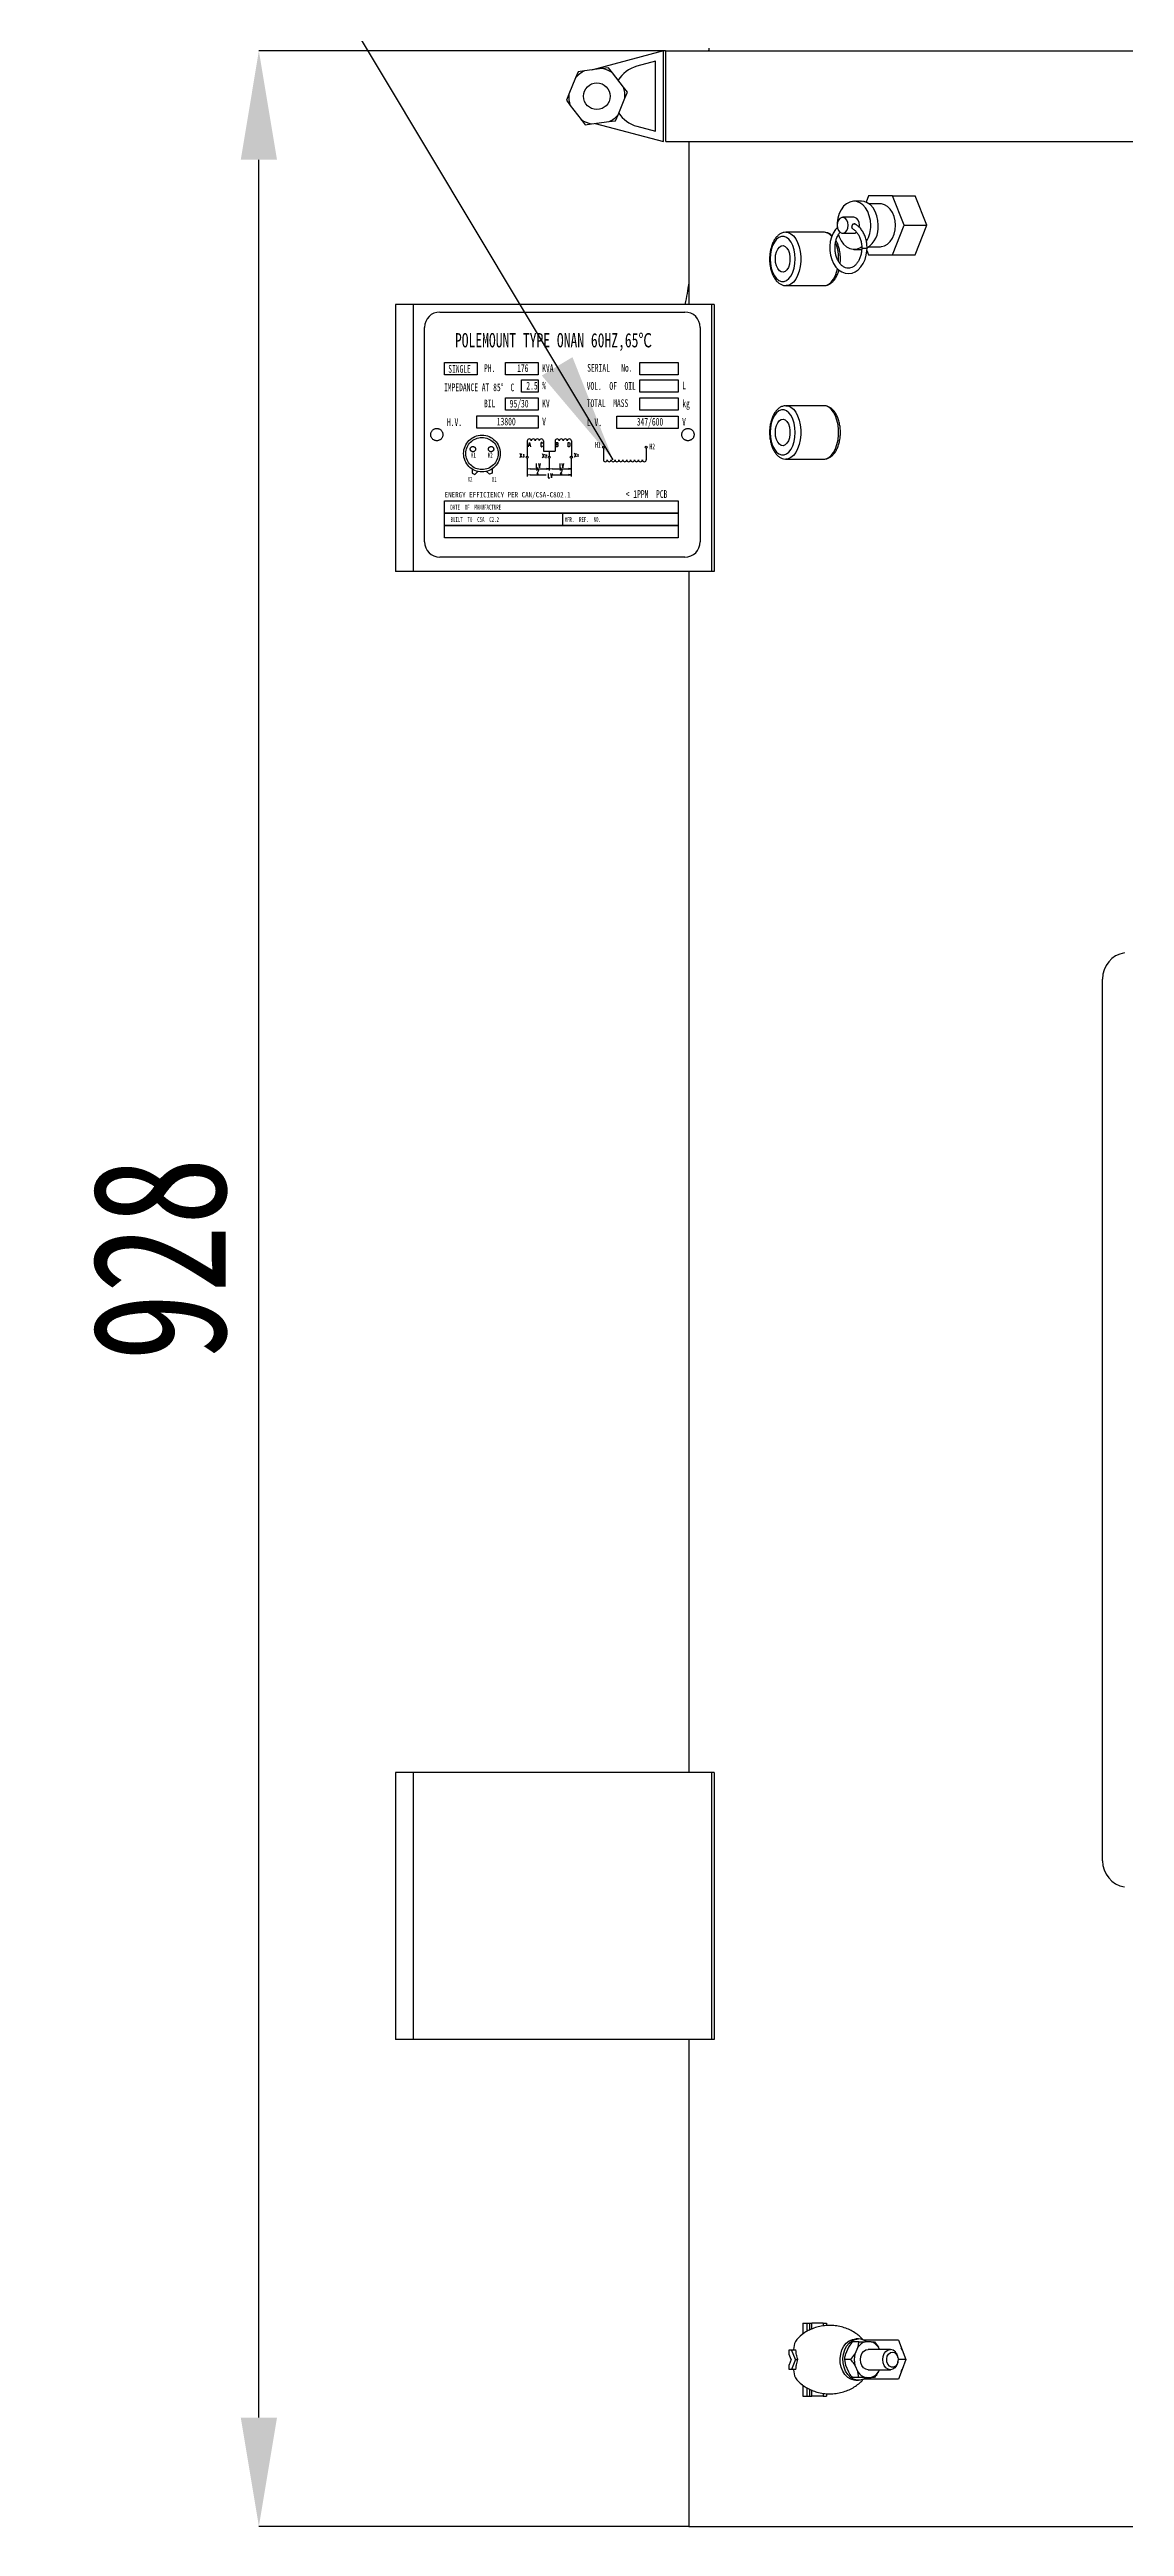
# Model space of a CAD drawing. Header units: millimetres. Extents: x 107291 to 113922, y -130611 to -125922.
# Drawn here: x 109107 to 109510, y -127889 to -126961 of the extents above; entities that cross this region are included whole.
import ezdxf

# ---------------------------------------------------------------- set-up
doc = ezdxf.new("R2010")
doc.units = ezdxf.units.MM
doc.header["$LTSCALE"] = 13
doc.linetypes.add('CENTER', pattern=[50.8, 31.75, -6.35, 6.35, -6.35])
doc.linetypes.add('HIDDEN', pattern=[9.525, 6.35, -3.175])
doc.layers.get('0').update_dxf_attribs({"color": 1, "linetype": 'CENTER'})
for name, color, linetype in [('1', 4, 'Continuous'), ('2', 3, 'Continuous'), ('4', 2, 'HIDDEN'), ('几何体', 7, 'Continuous'), ('尺寸', 3, 'Continuous'), ('注释', 2, 'Continuous')]:
    doc.layers.add(name, color=color, linetype=linetype)
doc.layers.add('标注、文本', color=3, linetype='Continuous', lineweight=25)
doc.styles.add('11', font='')
doc.styles.add('chinese', font='simhei.ttf')
doc.styles.add('SLDTEXTSTYLE0', font='hyswlongfangsong.ttf')
doc.styles.get("Standard").update_dxf_attribs({"font": 'gbenor.shx', "bigfont": 'gbcbig.shx'})
doc.styles.add('仿宋体', font='')
doc.styles.get('11').set_extended_font_data('FangSong_GB2312')
doc.styles.get('仿宋体').set_extended_font_data('STFangsong')
doc.dimstyles.new('SLDDIMSTYLE0', dxfattribs={"dimtxt": 50, "dimasz": 40.8, "dimexe": 0, "dimexo": 0.0625, "dimgap": 12.5, "dimtad": 2, "dimdec": 0, "dimrnd": 1e-09, "dimzin": 12, "dimdsep": 46, "dimtxsty": 'SLDTEXTSTYLE0', "dimsah": 1, "dimcen": 0.09, "dimadec": 0, "dimazin": 3, "dimtfac": 1, "dimtdec": 0, "dimtmove": 0, "dimatfit": 0, "dimfxl": 1, "dimfrac": 2, "dimtolj": 1, "dimtzin": 12, "dimarcsym": 0})
doc.dimstyles.new('SLDDIMSTYLE2', dxfattribs={"dimtxt": 0.18, "dimasz": 40.8, "dimexe": 0, "dimexo": 0.0625, "dimgap": 0, "dimtad": 0, "dimtih": 1, "dimtoh": 1, "dimdec": 0, "dimrnd": 1e-09, "dimzin": 0, "dimdsep": 46, "dimtxsty": 'Standard', "dimsah": 1, "dimcen": 0.09, "dimadec": 0, "dimazin": 0, "dimtfac": 40.8, "dimtdec": 0, "dimtofl": 0, "dimtmove": 0, "dimatfit": 3, "dimfxl": 1, "dimfrac": 2, "dimtolj": 1, "dimtzin": 0, "dimarcsym": 0})

# ---------------------------------------------------------------- blocks, each defined once
blk = doc.blocks.new('*D11')
at = {"layer": 'Defpoints', "color": 0, "transparency": 16777216}
for p in [(109185.53, -126961.17), (109338.02, -126961.17), (109346.71, -127888.67)]:
    blk.add_point(p, dxfattribs=at)
at = {"layer": '尺寸', "color": 0, "lineweight": -2, "transparency": 16777216}
for p, q in [((109337.96, -126961.17), (109185.53, -126961.17)), ((109185.53, -127847.87), (109185.53, -127001.97)), ((109346.65, -127888.67), (109185.53, -127888.67))]:
    blk.add_line(p, q, dxfattribs=at)
at = {"layer": '尺寸', "color": 0, "transparency": 16777216}
for points in [[(109178.73, -127001.97), (109192.33, -127001.97), (109185.53, -126961.17)], [(109178.73, -127847.87), (109192.33, -127847.87), (109185.53, -127888.67)]]:
    blk.add_solid(points, dxfattribs=at)
at = {"layer": '尺寸', "color": 0, "transparency": 16777216, "insert": (109123.03, -127413.87), "char_height": 50, "attachment_point": 2, "rotation": 90, "style": 'SLDTEXTSTYLE0'}
blk.add_mtext('\\A1;928', dxfattribs=at)

msp = doc.modelspace()

# ---------------------------------------------------------------- hatches: boundary and pattern name
at = {"layer": '2'}
h = msp.add_hatch(color=256, dxfattribs=at)
h.dxf.hatch_style = 2
h.paths.add_polyline_path([(109287.23, -127117.58), (109287.23, -127117.94), (109286.14, -127117.77)])
h = msp.add_hatch(color=256, dxfattribs=at)
h.dxf.hatch_style = 2
h.paths.add_polyline_path([(109287.23, -127119.84), (109287.23, -127120.2), (109286.14, -127120.01)])
h = msp.add_hatch(color=256, dxfattribs=at)
h.dxf.hatch_style = 2
h.paths.add_polyline_path([(109293.3, -127117.58), (109293.3, -127117.94), (109294.4, -127117.77)])
h = msp.add_hatch(color=256, dxfattribs=at)
h.dxf.hatch_style = 2
h.paths.add_polyline_path([(109295.49, -127117.58), (109295.49, -127117.94), (109294.4, -127117.77)])
h = msp.add_hatch(color=256, dxfattribs=at)
h.dxf.hatch_style = 2
h.paths.add_polyline_path([(109301.57, -127117.58), (109301.57, -127117.94), (109302.66, -127117.77)])
h = msp.add_hatch(color=256, dxfattribs=at)
h.dxf.hatch_style = 2
h.paths.add_polyline_path([(109301.57, -127119.84), (109301.57, -127120.2), (109302.66, -127120.01)])

# ---------------------------------------------------------------- linework, layer by layer
for p, q in [((109265.43, -127117.82), (109265.42, -127119.41)), ((109265.42, -127119.41), (109266.49, -127119.85)), ((109267.61, -127118.74), (109266.49, -127119.85)), ((109270.82, -127118.71), (109271.96, -127119.8)), ((109273.02, -127119.34), (109271.96, -127119.8)), ((109272.98, -127117.75), (109273.02, -127119.34)), ((109299.28, -127134.35), (109299.28, -127138.96))]:
    msp.add_line(p, q)
for points in [[(109255.11, -127077.92), (109267.32, -127077.92), (109267.32, -127082.54), (109255.11, -127082.54)], [(109277.96, -127077.92), (109290.17, -127077.92), (109290.17, -127082.54), (109277.96, -127082.54)], [(109328.33, -127077.92), (109342.69, -127077.92), (109342.69, -127082.54), (109328.33, -127082.54)], [(109283.91, -127084.4), (109290.17, -127084.4), (109290.17, -127089.02), (109283.91, -127089.02)], [(109328.38, -127084.4), (109342.69, -127084.4), (109342.69, -127089.02), (109328.38, -127089.02)], [(109267.2, -127097.94), (109290.17, -127097.94), (109290.17, -127102.56), (109267.2, -127102.56)], [(109277.96, -127091.15), (109290.17, -127091.15), (109290.17, -127095.76), (109277.96, -127095.76)], [(109319.66, -127098.02), (109342.63, -127098.02), (109342.63, -127102.63), (109319.66, -127102.63)], [(109328.38, -127091.15), (109342.69, -127091.15), (109342.69, -127095.76), (109328.38, -127095.76)], [(109255.11, -127129.73), (109342.69, -127129.73), (109342.69, -127134.35), (109255.11, -127134.35)], [(109255.11, -127134.35), (109342.69, -127134.35), (109342.69, -127138.96), (109255.11, -127138.96)], [(109255.11, -127138.96), (109342.69, -127138.96), (109342.69, -127143.58), (109255.11, -127143.58)]]:
    msp.add_lwpolyline(points, close=True)
for centre, radius in [((109269.15, -127112.03), 6.88), ((109269.15, -127112.03), 6.04), ((109265.75, -127110.38), 0.989), ((109272.56, -127110.38), 0.989)]:
    msp.add_circle(centre, radius)
at = {"layer": '1'}
for p, q in [((109253.36, -127059.02), (109345.2, -127059.02)), ((109247.62, -127145.12), (109247.62, -127064.76)), ((109350.94, -127064.76), (109350.94, -127145.12)), ((109345.2, -127150.86), (109253.36, -127150.86))]:
    msp.add_line(p, q, dxfattribs=at)
for centre, start, end in [((109253.36, -127064.76), 90, 180), ((109345.2, -127064.76), 0, 90), ((109253.36, -127145.12), 180, 270), ((109345.2, -127145.12), 270, 0)]:
    msp.add_arc(centre, 5.74, start, end, dxfattribs=at)
at = {"layer": '2'}
for p, q in [((109292.16, -127107.32), (109292.16, -127111.16)), ((109296.6, -127107.32), (109296.6, -127111.16)), ((109294.39, -127115.14), (109294.39, -127118.41)), ((109302.64, -127113.79), (109302.64, -127120.69)), ((109314.64, -127109.97), (109314.64, -127114.37)), ((109330.72, -127109.97), (109330.72, -127114.37))]:
    msp.add_line(p, q, dxfattribs=at)
for points in [[(109286.13, -127107.32), (109286.13, -127113.03)], [(109286.64, -127109.49), (109287.01, -127107.86), (109287.39, -127109.49)], [(109291.88, -127108.25), (109291.83, -127108.1), (109291.74, -127107.93), (109291.64, -127107.86), (109291.44, -127107.86), (109291.37, -127107.93), (109291.27, -127108.1), (109291.23, -127108.25), (109291.18, -127108.49), (109291.18, -127108.88), (109291.23, -127109.1), (109291.27, -127109.27), (109291.37, -127109.41), (109291.44, -127109.49), (109291.64, -127109.49), (109291.74, -127109.41), (109291.83, -127109.27), (109291.88, -127109.1)], [(109296.94, -127109.49), (109296.94, -127107.86), (109297.35, -127107.86), (109297.5, -127107.93), (109297.55, -127108), (109297.6, -127108.17), (109297.6, -127108.32), (109297.55, -127108.49), (109297.5, -127108.56), (109297.35, -127108.64), (109296.94, -127108.64)], [(109302.65, -127107.32), (109302.65, -127113.03)], [(109283.41, -127113.5), (109284.09, -127112.04)], [(109284.09, -127113.5), (109283.41, -127112.04)], [(109284.53, -127112.36), (109284.87, -127112.36), (109284.68, -127112.77), (109284.77, -127112.77), (109284.85, -127112.84), (109284.87, -127112.89), (109284.89, -127113.04), (109284.89, -127113.13), (109284.87, -127113.3), (109284.8, -127113.4), (109284.7, -127113.45), (109284.63, -127113.45), (109284.53, -127113.4), (109284.48, -127113.35), (109284.46, -127113.26)], [(109286.13, -127113.79), (109286.13, -127120.69)], [(109286.79, -127108.95), (109287.25, -127108.95)], [(109289.51, -127115.81), (109289.51, -127117.43), (109290.07, -127117.43)], [(109290.29, -127115.81), (109290.68, -127117.43), (109291.04, -127115.81)], [(109297.35, -127108.64), (109297.5, -127108.71), (109297.55, -127108.78), (109297.6, -127108.95), (109297.6, -127109.19), (109297.55, -127109.34), (109297.5, -127109.41), (109297.35, -127109.49), (109296.94, -127109.49)], [(109298.31, -127115.81), (109298.31, -127117.43), (109298.87, -127117.43)], [(109299.11, -127115.81), (109299.48, -127117.43), (109299.87, -127115.81)], [(109303.89, -127113.35), (109304.57, -127111.89)], [(109304.57, -127113.35), (109303.89, -127111.89)], [(109304.94, -127112.43), (109305.01, -127112.38), (109305.11, -127112.21), (109305.11, -127113.3)], [(109287.23, -127117.77), (109291.63, -127117.77)], [(109287.23, -127120.01), (109293.26, -127120.01)], [(109289.73, -127118.38), (109289.73, -127118.31), (109289.78, -127118.14), (109289.83, -127118.07), (109289.93, -127117.99), (109290.1, -127117.99), (109290.19, -127118.07), (109290.24, -127118.14), (109290.29, -127118.31), (109290.29, -127118.45), (109290.24, -127118.6), (109290.15, -127118.84), (109289.68, -127119.62), (109290.34, -127119.62)], [(109291.63, -127117.77), (109293.3, -127117.77)], [(109293.99, -127119.47), (109293.99, -127121.13), (109294.54, -127121.13)], [(109294.79, -127119.47), (109295.15, -127121.13), (109295.54, -127119.47)], [(109295.49, -127117.77), (109300.42, -127117.77)], [(109295.69, -127120.01), (109301.57, -127120.01)], [(109298.55, -127118.38), (109298.55, -127118.31), (109298.6, -127118.14), (109298.63, -127118.07), (109298.72, -127117.99), (109298.92, -127117.99), (109299.02, -127118.07), (109299.06, -127118.14), (109299.11, -127118.31), (109299.11, -127118.45), (109299.06, -127118.6), (109298.97, -127118.84), (109298.5, -127119.62), (109299.16, -127119.62)], [(109300.42, -127117.77), (109301.57, -127117.77)]]:
    msp.add_lwpolyline(points, dxfattribs=at)
for points in [[(109301.49, -127109.49), (109301.49, -127107.86), (109301.8, -127107.86), (109301.95, -127107.93), (109302.05, -127108.1), (109302.1, -127108.25), (109302.14, -127108.49), (109302.14, -127108.88), (109302.1, -127109.1), (109302.05, -127109.27), (109301.95, -127109.41), (109301.8, -127109.49)], [(109287.23, -127117.58), (109287.23, -127117.94), (109286.14, -127117.77)], [(109287.23, -127119.84), (109287.23, -127120.2), (109286.14, -127120.01)], [(109293.3, -127117.58), (109293.3, -127117.94), (109294.4, -127117.77)], [(109295.49, -127117.58), (109295.49, -127117.94), (109294.4, -127117.77)], [(109301.57, -127117.58), (109301.57, -127117.94), (109302.66, -127117.77)], [(109301.57, -127119.84), (109301.57, -127120.2), (109302.66, -127120.01)]]:
    msp.add_lwpolyline(points, close=True, dxfattribs=at)
for centre, radius in [((109286.12, -127113.41), 0.377), ((109294.38, -127113.41), 0.377), ((109302.64, -127113.41), 0.377), ((109314.64, -127109.62), 0.355), ((109330.72, -127109.62), 0.355)]:
    msp.add_circle(centre, radius, dxfattribs=at)
for centre in [(109315.37, -127114.37), (109316.83, -127114.37), (109318.29, -127114.37), (109319.75, -127114.37), (109321.21, -127114.37), (109322.68, -127114.37), (109324.14, -127114.37), (109325.6, -127114.37), (109327.06, -127114.37), (109328.52, -127114.37), (109329.99, -127114.37)]:
    msp.add_arc(centre, 0.731, 180, 0, dxfattribs=at)
for points in [[(109287.64, -127107.31), (109287.64, -127106.89), (109287.29, -127106.55), (109286.87, -127106.55), (109286.45, -127106.55), (109286.11, -127106.89), (109286.11, -127107.31)], [(109289.14, -127107.31), (109289.14, -127106.89), (109288.8, -127106.55), (109288.38, -127106.55), (109287.96, -127106.55), (109287.61, -127106.89), (109287.61, -127107.31)], [(109290.65, -127107.31), (109290.65, -127106.89), (109290.31, -127106.55), (109289.88, -127106.55), (109289.46, -127106.55), (109289.12, -127106.89), (109289.12, -127107.31)], [(109292.16, -127107.31), (109292.16, -127106.89), (109291.81, -127106.55), (109291.39, -127106.55), (109290.97, -127106.55), (109290.63, -127106.89), (109290.63, -127107.31)], [(109298.11, -127107.31), (109298.11, -127106.89), (109297.77, -127106.55), (109297.34, -127106.55), (109296.92, -127106.55), (109296.58, -127106.89), (109296.58, -127107.31)], [(109299.62, -127107.31), (109299.62, -127106.89), (109299.27, -127106.55), (109298.85, -127106.55), (109298.43, -127106.55), (109298.09, -127106.89), (109298.09, -127107.31)], [(109301.12, -127107.31), (109301.12, -127106.89), (109300.78, -127106.55), (109300.36, -127106.55), (109299.94, -127106.55), (109299.59, -127106.89), (109299.59, -127107.31)], [(109302.65, -127107.31), (109302.65, -127106.89), (109302.31, -127106.55), (109301.89, -127106.55), (109301.47, -127106.55), (109301.12, -127106.89), (109301.12, -127107.31)]]:
    msp.add_open_spline(points, degree=3, knots=[0, 0, 0, 0, 1, 1, 1, 2, 2, 2, 2], dxfattribs=at)
at = {"layer": '4', "color": 0}
for centre in [(109252.22, -127104.94), (109346.35, -127104.94)]:
    msp.add_circle(centre, 2.3, dxfattribs=at)
at = {"layer": '几何体'}
for p, q in [((109307.58, -126968.7), (109305.18, -126969.02)), ((109314.22, -126967.82), (109307.58, -126968.7)), ((109337.21, -126961.17), (109310.26, -126968.34)), ((109316.62, -126967.5), (109314.22, -126967.82)), ((109318.1, -126969.42), (109316.62, -126967.5)), ((109334.21, -126965.08), (109327.22, -126966.94)), ((109334.21, -126991.27), (109334.21, -126965.08)), ((109337.21, -126995.17), (109337.21, -126961.17)), ((109338.02, -126995.17), (109338.02, -126961.17)), ((109338.02, -126961.17), (109966.21, -126961.17)), ((109301.69, -126977.45), (109300.77, -126979.69)), ((109304.25, -126971.26), (109301.69, -126977.45)), ((109305.18, -126969.02), (109304.25, -126971.26)), ((109322.18, -126974.74), (109318.1, -126969.42)), ((109323.66, -126976.66), (109322.18, -126974.74)), ((109322.74, -126978.89), (109323.66, -126976.66)), ((109300.77, -126979.69), (109302.24, -126981.61)), ((109302.24, -126981.61), (109306.33, -126986.93)), ((109306.33, -126986.93), (109307.8, -126988.85)), ((109316.85, -126987.65), (109319.25, -126987.33)), ((109319.25, -126987.33), (109320.18, -126985.09)), ((109320.18, -126985.09), (109322.74, -126978.89)), ((109307.8, -126988.85), (109310.2, -126988.53)), ((109310.2, -126988.53), (109316.85, -126987.65)), ((109311.56, -126988.35), (109337.21, -126995.17)), ((109327.22, -126989.41), (109334.21, -126991.27)), ((109338.02, -126995.17), (109966.21, -126995.17)), ((109346.71, -126995.17), (109346.71, -127056.17)), ((109408.55, -127023.53), (109404.35, -127023.53)), ((109411.4, -127017.53), (109408.55, -127017.53)), ((109414.08, -127015.53), (109413.13, -127017.88)), ((109422.98, -127015.53), (109414.08, -127015.53)), ((109418.53, -127018.53), (109414.29, -127018.53)), ((109427.43, -127026.53), (109422.98, -127015.53)), ((109422.98, -127015.53), (109431.47, -127015.53)), ((109435.92, -127026.53), (109431.47, -127015.53)), ((109382.99, -127029.12), (109383.13, -127029.12)), ((109397.32, -127029.12), (109383.13, -127029.12)), ((109397.46, -127029.12), (109397.32, -127029.12)), ((109404.35, -127029.53), (109408.55, -127029.53)), ((109410.58, -127027.29), (109410.65, -127026.53)), ((109422.98, -127037.53), (109427.43, -127026.53)), ((109427.43, -127026.53), (109435.92, -127026.53)), ((109431.47, -127037.53), (109435.92, -127026.53)), ((109408.55, -127035.53), (109411.4, -127035.53)), ((109411.49, -127035.03), (109411.78, -127035.03)), ((109411.78, -127035.03), (109413.49, -127035.03)), ((109413.45, -127035.98), (109414.08, -127037.53)), ((109414.08, -127037.53), (109422.98, -127037.53)), ((109414.29, -127034.53), (109418.53, -127034.53)), ((109422.98, -127037.53), (109431.47, -127037.53)), ((109383.13, -127049.12), (109397.32, -127049.12)), ((109236.75, -127056.17), (109236.75, -127156.17)), ((109243.42, -127056.17), (109236.75, -127056.17)), ((109243.42, -127056.17), (109243.42, -127156.17)), ((109355.19, -127056.17), (109243.42, -127056.17)), ((109355.19, -127056.17), (109355.19, -127156.17)), ((109356.23, -127056.17), (109355.19, -127056.17)), ((109356.23, -127056.17), (109356.23, -127156.17)), ((109382.99, -127094.12), (109383.13, -127094.12)), ((109397.32, -127094.12), (109383.13, -127094.12)), ((109397.46, -127094.12), (109397.32, -127094.12)), ((109383.13, -127114.12), (109397.32, -127114.12)), ((109243.42, -127156.17), (109236.75, -127156.17)), ((109355.19, -127156.17), (109243.42, -127156.17)), ((109346.71, -127156.17), (109346.71, -127606.17)), ((109356.23, -127156.17), (109355.19, -127156.17)), ((109501.71, -127639.24), (109501.71, -127308.92)), ((109236.75, -127606.17), (109236.75, -127706.17)), ((109243.42, -127606.17), (109236.75, -127606.17)), ((109243.42, -127606.17), (109243.42, -127706.17)), ((109355.19, -127606.17), (109243.42, -127606.17)), ((109355.19, -127606.17), (109355.19, -127706.17)), ((109356.23, -127606.17), (109355.19, -127606.17)), ((109356.23, -127606.17), (109356.23, -127706.17)), ((109243.42, -127706.17), (109236.75, -127706.17)), ((109355.19, -127706.17), (109243.42, -127706.17)), ((109346.71, -127706.17), (109346.71, -127888.67)), ((109356.23, -127706.17), (109355.19, -127706.17)), ((109389.43, -127812.45), (109389.43, -127816.55)), ((109389.43, -127812.45), (109390.9, -127812.45)), ((109390.9, -127812.45), (109390.9, -127815.61)), ((109390.9, -127812.45), (109391.88, -127812.45)), ((109391.88, -127812.45), (109392.74, -127812.45)), ((109391.88, -127812.45), (109391.88, -127815.09)), ((109392.74, -127814.7), (109392.74, -127812.45)), ((109396.99, -127812.45), (109392.74, -127812.45)), ((109396.99, -127812.45), (109396.99, -127813.66)), ((109396.99, -127812.45), (109398.3, -127812.45)), ((109398.3, -127812.45), (109398.3, -127813.42)), ((109384.28, -127824.2), (109384.28, -127822.5)), ((109384.28, -127822.5), (109385.13, -127822.5)), ((109386.61, -127826.17), (109385.13, -127822.5)), ((109385.13, -127822.5), (109386.83, -127822.5)), ((109386.28, -127820.16), (109385.89, -127822.35)), ((109385.89, -127822.35), (109386.1, -127822.35)), ((109389.21, -127816.81), (109388.4, -127817.35)), ((109406.47, -127821.54), (109405.35, -127824.09)), ((109407.95, -127819.46), (109406.47, -127821.54)), ((109410.39, -127819.46), (109407.95, -127819.46)), ((109410.05, -127821.54), (109408.94, -127824.09)), ((109410.31, -127818.43), (109409.25, -127818.43)), ((109410.39, -127819.46), (109412.78, -127819.46)), ((109425.23, -127818.9), (109412.32, -127818.9)), ((109415.01, -127819.46), (109412.78, -127819.46)), ((109422.24, -127822.35), (109413.89, -127822.35)), ((109416.25, -127819.46), (109417.73, -127821.54)), ((109418.09, -127822.35), (109417.73, -127821.54)), ((109425.23, -127818.9), (109426.6, -127822.53)), ((109426.63, -127822.61), (109426.33, -127821.9)), ((109426.6, -127822.53), (109427.97, -127826.17)), ((109385.01, -127826.17), (109384.28, -127824.2)), ((109385.01, -127826.17), (109384.28, -127828.15)), ((109384.28, -127829.84), (109384.28, -127828.15)), ((109385.13, -127829.84), (109384.28, -127829.84)), ((109386.61, -127826.17), (109385.13, -127829.84)), ((109386.83, -127829.84), (109385.13, -127829.84)), ((109385.89, -127829.99), (109386.28, -127832.19)), ((109386.1, -127829.99), (109385.89, -127829.99)), ((109386.61, -127826.17), (109387.52, -127826.17)), ((109405.02, -127826.17), (109405.35, -127828.25)), ((109407.45, -127826.17), (109405.02, -127826.17)), ((109405.35, -127828.25), (109406.47, -127830.8)), ((109407.45, -127826.17), (109408.94, -127824.09)), ((109408.94, -127828.25), (109410.05, -127830.8)), ((109410.39, -127832.88), (109410.05, -127830.8)), ((109413.89, -127829.99), (109422.24, -127829.99)), ((109417.73, -127830.8), (109418.09, -127829.99)), ((109425.08, -127825.43), (109425.03, -127825.18)), ((109425.03, -127827.16), (109425.08, -127826.91)), ((109427.97, -127826.17), (109425.16, -127826.17)), ((109426.6, -127829.81), (109425.23, -127833.45)), ((109426.33, -127830.45), (109426.63, -127829.74)), ((109427.97, -127826.17), (109426.6, -127829.81)), ((109388.4, -127834.99), (109389.24, -127835.56)), ((109389.43, -127835.77), (109389.43, -127839.89)), ((109389.43, -127839.89), (109390.9, -127839.89)), ((109390.9, -127836.73), (109390.9, -127839.89)), ((109390.9, -127839.89), (109391.88, -127839.89)), ((109391.88, -127837.25), (109391.88, -127839.89)), ((109391.88, -127839.89), (109392.74, -127839.89)), ((109392.74, -127839.89), (109392.74, -127837.65)), ((109396.99, -127839.89), (109392.74, -127839.89)), ((109396.99, -127838.69), (109396.99, -127839.89)), ((109396.99, -127839.89), (109398.3, -127839.89)), ((109398.3, -127838.91), (109398.3, -127839.89)), ((109410.39, -127832.88), (109407.95, -127832.88)), ((109409.25, -127833.92), (109410.31, -127833.92)), ((109425.23, -127833.45), (109412.32, -127833.45)), ((109412.78, -127832.88), (109415.01, -127832.88)), ((109416.25, -127832.88), (109415.01, -127832.88)), ((109346.71, -127888.67), (109651.71, -127888.67))]:
    msp.add_line(p, q, dxfattribs=at)
at = {"layer": '几何体', "flags": 128}
for points in [[(109354.21, -126960.17), (109354.16, -126960.76), (109354.04, -126961.17)], [(109406.45, -127026.53), (109406.32, -127025.51), (109405.96, -127024.6), (109405.4, -127023.93), (109404.71, -127023.58), (109403.98, -127023.58), (109403.29, -127023.93), (109402.73, -127024.6), (109402.37, -127025.51), (109402.24, -127026.53), (109402.37, -127027.56), (109402.73, -127028.46), (109403.29, -127029.13), (109403.98, -127029.49), (109404.71, -127029.49), (109405.4, -127029.13), (109405.96, -127028.46), (109406.32, -127027.56), (109406.45, -127026.53)], [(109414.85, -127026.53), (109414.73, -127024.72), (109414.34, -127022.98), (109413.72, -127021.39), (109412.89, -127020.01), (109411.88, -127018.89), (109410.74, -127018.09), (109409.5, -127017.63), (109408.23, -127017.54), (109406.97, -127017.82), (109405.77, -127018.45), (109404.69, -127019.41), (109403.76, -127020.67), (109403.03, -127022.16), (109402.53, -127023.84), (109402.27, -127025.62), (109402.27, -127027.35)], [(109410.65, -127026.53), (109410.52, -127025.51), (109410.16, -127024.6), (109409.6, -127023.93), (109408.91, -127023.58), (109408.55, -127023.53)], [(109417.71, -127026.53), (109417.58, -127024.72), (109417.2, -127022.98), (109416.58, -127021.39), (109415.75, -127020.01), (109414.74, -127018.89), (109413.59, -127018.09), (109412.36, -127017.63), (109411.4, -127017.53)], [(109424.14, -127026.53), (109424.01, -127024.81), (109423.62, -127023.17), (109423, -127021.69), (109422.16, -127020.43), (109421.16, -127019.46), (109420.03, -127018.82), (109418.84, -127018.54), (109418.53, -127018.53)], [(109377.2, -127039.12), (109377.3, -127040.89), (109377.6, -127042.58), (109378.09, -127044.12), (109378.74, -127045.44), (109379.54, -127046.48), (109380.43, -127047.2), (109381.39, -127047.57), (109382.36, -127047.57), (109383.32, -127047.2), (109384.22, -127046.48), (109385.01, -127045.44), (109385.66, -127044.12), (109386.15, -127042.58), (109386.45, -127040.89), (109386.56, -127039.12), (109386.45, -127037.35), (109386.15, -127035.66), (109385.66, -127034.12), (109385.01, -127032.8), (109384.22, -127031.76), (109383.32, -127031.04), (109382.36, -127030.67), (109381.39, -127030.67), (109380.43, -127031.04), (109379.54, -127031.76), (109378.74, -127032.8), (109378.09, -127034.12), (109377.6, -127035.66), (109377.3, -127037.35), (109377.2, -127039.12)], [(109383.13, -127029.12), (109383.91, -127029.22), (109384.93, -127029.67), (109385.88, -127030.46), (109386.73, -127031.56), (109387.46, -127032.94), (109388.02, -127034.54), (109388.41, -127036.3), (109388.61, -127038.17), (109388.61, -127040.07), (109388.41, -127041.94), (109388.02, -127043.7), (109387.46, -127045.3), (109386.73, -127046.68), (109385.88, -127047.78), (109384.93, -127048.57), (109383.91, -127049.02), (109383.14, -127049.12)], [(109402.36, -127027.31), (109401.62, -127028.11), (109400.79, -127029.42), (109400.15, -127030.92), (109399.71, -127032.56), (109399.5, -127034.28), (109399.52, -127036.02), (109399.76, -127037.74), (109400.23, -127039.36), (109400.91, -127040.85), (109401.79, -127042.15), (109402.84, -127043.22), (109404.02, -127044), (109405.29, -127044.46), (109406.59, -127044.6), (109407.86, -127044.41), (109409.08, -127043.93), (109410.2, -127043.16), (109411.21, -127042.12), (109412.06, -127040.84), (109412.74, -127039.37), (109413.21, -127037.75), (109413.45, -127036.04), (109413.49, -127035.03), (109413.49, -127035.03)], [(109402.75, -127030.07), (109403.03, -127030.9), (109403.76, -127032.39), (109404.69, -127033.65), (109405.77, -127034.61), (109406.97, -127035.24), (109408.23, -127035.52), (109409.5, -127035.43), (109410.74, -127034.97), (109411.49, -127034.49)], [(109408.55, -127029.53), (109408.91, -127029.49), (109409.57, -127029.15)], [(109418.53, -127034.53), (109418.84, -127034.52), (109420.03, -127034.24), (109421.16, -127033.6), (109422.16, -127032.63), (109423, -127031.37), (109423.62, -127029.89), (109424.01, -127028.25), (109424.14, -127026.53)], [(109379.12, -127039.12), (109379.22, -127037.77), (109379.52, -127036.52), (109380, -127035.47), (109380.61, -127034.68), (109381.32, -127034.22), (109382.06, -127034.13), (109382.8, -127034.41), (109383.46, -127035.04), (109384.01, -127035.96), (109384.4, -127037.13), (109384.6, -127038.44), (109384.6, -127039.8), (109384.4, -127041.11), (109384.01, -127042.28), (109383.46, -127043.21), (109382.8, -127043.83), (109382.06, -127044.11), (109381.32, -127044.02), (109380.61, -127043.56), (109380, -127042.77), (109379.52, -127041.72), (109379.22, -127040.47), (109379.12, -127039.12)], [(109397.32, -127049.12), (109398.1, -127049.02), (109399.12, -127048.57), (109400.07, -127047.78), (109400.92, -127046.68), (109401.65, -127045.3), (109402.21, -127043.7), (109402.44, -127042.78)], [(109377.2, -127104.12), (109377.3, -127105.89), (109377.6, -127107.58), (109378.09, -127109.12), (109378.74, -127110.44), (109379.54, -127111.48), (109380.43, -127112.2), (109381.39, -127112.57), (109382.36, -127112.57), (109383.32, -127112.2), (109384.22, -127111.48), (109385.01, -127110.44), (109385.66, -127109.12), (109386.15, -127107.58), (109386.45, -127105.89), (109386.56, -127104.12), (109386.45, -127102.35), (109386.15, -127100.66), (109385.66, -127099.12), (109385.01, -127097.8), (109384.22, -127096.76), (109383.32, -127096.04), (109382.36, -127095.67), (109381.39, -127095.67), (109380.43, -127096.04), (109379.54, -127096.76), (109378.74, -127097.8), (109378.09, -127099.12), (109377.6, -127100.66), (109377.3, -127102.35), (109377.2, -127104.12)], [(109383.13, -127094.12), (109383.91, -127094.22), (109384.93, -127094.67), (109385.88, -127095.46), (109386.73, -127096.56), (109387.46, -127097.94), (109388.02, -127099.54), (109388.41, -127101.3), (109388.61, -127103.17), (109388.61, -127105.07), (109388.41, -127106.94), (109388.02, -127108.7), (109387.46, -127110.3), (109386.73, -127111.68), (109385.88, -127112.78), (109384.93, -127113.57), (109383.91, -127114.02), (109383.14, -127114.12)], [(109397.32, -127114.12), (109398.1, -127114.02), (109399.12, -127113.57), (109400.07, -127112.78), (109400.92, -127111.68), (109401.65, -127110.3), (109402.21, -127108.7), (109402.6, -127106.94), (109402.8, -127105.07), (109402.8, -127103.17), (109402.6, -127101.3), (109402.21, -127099.54), (109401.65, -127097.94), (109400.92, -127096.56), (109400.07, -127095.46), (109399.12, -127094.67), (109398.1, -127094.22), (109397.46, -127094.12)], [(109379.12, -127104.12), (109379.22, -127102.77), (109379.52, -127101.52), (109380, -127100.47), (109380.61, -127099.68), (109381.32, -127099.22), (109382.06, -127099.13), (109382.8, -127099.41), (109383.46, -127100.04), (109384.01, -127100.96), (109384.4, -127102.13), (109384.6, -127103.44), (109384.6, -127104.8), (109384.4, -127106.11), (109384.01, -127107.28), (109383.46, -127108.21), (109382.8, -127108.83), (109382.06, -127109.11), (109381.32, -127109.02), (109380.61, -127108.56), (109380, -127107.77), (109379.52, -127106.72), (109379.22, -127105.47), (109379.12, -127104.12)], [(109409.25, -127833.92), (109408.61, -127833.87), (109407.38, -127833.51), (109406.22, -127832.81), (109405.22, -127831.8), (109404.39, -127830.52), (109403.8, -127829.04), (109403.46, -127827.43), (109403.39, -127825.75), (109403.6, -127824.1), (109404.07, -127822.54), (109404.78, -127821.16), (109405.7, -127820.01), (109406.79, -127819.14), (109407.99, -127818.61), (109409.25, -127818.43)], [(109413.24, -127832.88), (109412.18, -127833.51), (109410.94, -127833.87), (109409.67, -127833.87), (109408.43, -127833.51), (109407.28, -127832.81), (109406.27, -127831.8), (109405.45, -127830.52), (109404.86, -127829.04), (109404.52, -127827.43), (109404.45, -127825.75), (109404.66, -127824.1), (109405.13, -127822.54), (109405.84, -127821.16), (109406.76, -127820.01), (109407.84, -127819.14), (109409.05, -127818.61), (109410.31, -127818.43), (109410.31, -127818.43)], [(109413.89, -127829.99), (109413, -127829.8), (109412.19, -127829.26), (109411.55, -127828.42), (109411.14, -127827.35), (109411, -127826.17), (109411.14, -127824.99), (109411.55, -127823.93), (109412.19, -127823.08), (109413, -127822.54), (109413.89, -127822.35)], [(109425.03, -127827.16), (109424.99, -127827.35), (109424.58, -127828.42), (109423.94, -127829.26), (109423.13, -127829.8), (109422.24, -127829.99), (109421.35, -127829.8), (109420.54, -127829.26), (109419.9, -127828.42), (109419.49, -127827.35), (109419.35, -127826.17), (109419.49, -127824.99), (109419.9, -127823.93), (109420.54, -127823.08), (109421.35, -127822.54), (109422.24, -127822.35), (109422.24, -127822.35)], [(109423, -127823.32), (109423.78, -127823.51), (109424.45, -127824.07), (109424.93, -127824.9), (109425.15, -127825.91), (109425.07, -127826.95), (109424.72, -127827.89), (109424.13, -127828.6), (109423.39, -127828.98), (109422.6, -127828.98), (109421.86, -127828.6), (109421.28, -127827.89), (109420.92, -127826.95), (109420.85, -127825.91), (109421.07, -127824.9), (109421.54, -127824.07), (109422.22, -127823.51), (109423, -127823.32)]]:
    msp.add_lwpolyline(points, dxfattribs=at)
at = {"layer": '几何体'}
msp.add_circle((109312.21, -126978.17), 5, dxfattribs=at)
for centre, radius, start, end in [((109312.21, -126978.17), 10.55, 116.0855, 139.01794), ((109312.21, -126978.17), 10.55, 56.0855, 79.01794), ((109330.21, -126978.17), 11.63, 104.90015, 149.09741), ((109312.21, -126978.17), 10.55, 176.0855, 199.01794), ((109312.21, -126978.17), 10.55, 356.0855, 19.01794), ((109312.21, -126978.17), 10.55, 236.0855, 259.01794), ((109312.21, -126978.17), 10.55, 296.0855, 319.01794), ((109330.21, -126978.17), 11.63, 212.7545, 255.09985), ((109397.02, -127033.24), 4.14, 38.50691, 83.92336), ((109386.59, -127039.02), 16.25, 356.61149, 21.52421), ((109403.53, -127026.71), 11.33, 329.21714, 0.92931), ((109408.36, -127027.18), 9.37, 303.32284, 3.99633), ((109511.71, -127308.92), 10, 100, 180), ((109511.71, -127639.24), 10, 180, 260), ((109399.78, -127826), 14.16, 165.06389, 165.68316), ((109395.04, -127824.59), 9.82, 132.55539, 153.19201), ((109414.34, -127824.33), 5.11, 107.74294, 146.92012), ((109410.23, -127823.31), 4.88, 51.93295, 89.08376), ((109413.45, -127824.33), 5.11, 33.07988, 72.25706), ((109421.77, -127825.61), 3.29, 7.56037, 81.7186), ((109399.78, -127826.34), 14.16, 194.31684, 194.93611), ((109417.66, -127826.17), 8.97, 166.59764, 193.40236), ((109414.34, -127828.01), 5.11, 213.07988, 252.25706), ((109413.45, -127828.01), 5.11, 287.74294, 326.92012), ((109395.04, -127827.76), 9.82, 206.80799, 227.44461)]:
    msp.add_arc(centre, radius, start, end, dxfattribs=at)
for points, knots in [([(109382.95, -127029.15), (109382.63, -127029.17), (109381.94, -127029.23), (109380.93, -127029.69), (109379.96, -127030.41), (109379.08, -127031.4), (109378.33, -127032.64), (109377.71, -127034.11), (109377.27, -127035.73), (109377, -127037.43), (109376.96, -127038.57), (109376.95, -127039.12)], [0, 0, 0, 0, 0.088487, 0.193071, 0.300218, 0.412718, 0.530216, 0.650131, 0.769973, 0.889243, 1, 1, 1, 1]), ([(109400.38, -127030.39), (109400.1, -127030.16), (109399.53, -127029.69), (109398.55, -127029.25), (109397.84, -127029.18), (109397.5, -127029.15)], [0, 0, 0, 0, 0.324282, 0.677354, 1, 1, 1, 1]), ([(109411.49, -127035.03), (109411.49, -127035.29), (109411.47, -127036.07), (109411.28, -127037.34), (109410.87, -127038.75), (109410.28, -127040.01), (109409.54, -127041.05), (109408.7, -127041.85), (109407.79, -127042.38), (109406.84, -127042.62), (109405.87, -127042.59), (109404.88, -127042.24), (109403.94, -127041.58), (109403.11, -127040.65), (109402.42, -127039.49), (109401.89, -127038.15), (109401.57, -127036.68), (109401.44, -127035.14), (109401.54, -127033.59), (109401.83, -127032.11), (109402.33, -127030.76), (109402.87, -127029.75), (109403.26, -127029.3), (109403.4, -127029.14)], [0, 0, 0, 0, 0.02538, 0.074749, 0.124058, 0.173196, 0.222191, 0.271174, 0.320517, 0.370985, 0.423447, 0.477256, 0.529438, 0.579938, 0.62965, 0.679134, 0.728573, 0.778034, 0.827496, 0.876886, 0.926127, 0.975195, 1, 1, 1, 1]), ([(109403.39, -127040.9), (109403.43, -127040.46), (109403.53, -127039.43), (109403.47, -127037.79), (109403.25, -127036.05), (109402.83, -127034.4), (109402.36, -127033.12), (109401.97, -127032.48), (109401.84, -127032.27)], [0, 0, 0, 0, 0.143929, 0.333184, 0.522797, 0.713308, 0.905466, 1, 1, 1, 1]), ([(109408.13, -127027.88), (109408.1, -127027.86), (109408.01, -127027.83), (109407.91, -127027.66), (109407.84, -127027.4), (109407.83, -127027.08), (109407.88, -127026.75), (109407.97, -127026.43), (109408.12, -127026.15), (109408.31, -127025.96), (109408.54, -127025.9), (109408.69, -127025.95), (109408.77, -127025.97)], [0, 0, 0, 0, 0.044387, 0.150846, 0.257343, 0.361158, 0.463493, 0.569637, 0.683206, 0.79989, 0.907091, 1, 1, 1, 1]), ([(109408.12, -127027.89), (109408.19, -127027.93), (109408.57, -127028.13), (109409.24, -127028.68), (109410.04, -127029.65), (109410.69, -127030.86), (109411.17, -127032.24), (109411.45, -127033.65), (109411.48, -127034.6), (109411.49, -127035.03)], [0, 0, 0, 0, 0.037628, 0.206701, 0.372587, 0.536454, 0.699808, 0.863072, 1, 1, 1, 1]), ([(109413.49, -127035.03), (109413.48, -127034.72), (109413.47, -127033.83), (109413.26, -127032.37), (109412.8, -127030.73), (109412.12, -127029.22), (109411.25, -127027.91), (109410.23, -127026.86), (109409.34, -127026.25), (109408.83, -127026), (109408.69, -127025.94)], [0, 0, 0, 0, 0.0785701, 0.2256591, 0.3731667, 0.5210646, 0.6693444, 0.8175391, 0.9535979, 1, 1, 1, 1]), ([(109376.95, -127039.12), (109376.95, -127039.43), (109376.97, -127040.34), (109377.14, -127041.82), (109377.51, -127043.49), (109378.06, -127045.05), (109378.79, -127046.43), (109379.66, -127047.54), (109380.64, -127048.37), (109381.66, -127048.89), (109382.52, -127049.13), (109383.01, -127049.09), (109383.14, -127049.08)], [0, 0, 0, 0, 0.062007, 0.178751, 0.296068, 0.414301, 0.533874, 0.654876, 0.762498, 0.86489, 0.96381, 1, 1, 1, 1]), ([(109346.71, -127047.63), (109346.6, -127048.45), (109346.32, -127050.58), (109345.81, -127053.44), (109345.36, -127055.46), (109345.19, -127056.17)], [0, 0, 0, 0, 0.288013, 0.74755, 1, 1, 1, 1]), ([(109397.24, -127049.09), (109397.53, -127049.09), (109398.19, -127049.09), (109399.18, -127048.73), (109400.19, -127048.09), (109401.09, -127047.19), (109401.89, -127046.02), (109402.53, -127044.71), (109402.82, -127043.73), (109402.95, -127043.28)], [0, 0, 0, 0, 0.106532, 0.249023, 0.393122, 0.543716, 0.701734, 0.864271, 1, 1, 1, 1]), ([(109382.95, -127094.15), (109382.63, -127094.17), (109381.94, -127094.23), (109380.93, -127094.69), (109379.96, -127095.41), (109379.08, -127096.4), (109378.33, -127097.64), (109377.71, -127099.11), (109377.27, -127100.73), (109377, -127102.43), (109376.96, -127103.57), (109376.95, -127104.12)], [0, 0, 0, 0, 0.088487, 0.193071, 0.300218, 0.412718, 0.530216, 0.650131, 0.769973, 0.889243, 1, 1, 1, 1]), ([(109397.24, -127114.09), (109397.53, -127114.09), (109398.19, -127114.09), (109399.18, -127113.73), (109400.19, -127113.09), (109401.09, -127112.19), (109401.89, -127111.02), (109402.56, -127109.62), (109403.06, -127108.04), (109403.38, -127106.34), (109403.52, -127104.57), (109403.48, -127102.79), (109403.25, -127101.05), (109402.83, -127099.39), (109402.24, -127097.88), (109401.47, -127096.54), (109400.57, -127095.48), (109399.57, -127094.72), (109398.55, -127094.24), (109397.84, -127094.18), (109397.5, -127094.15)], [0, 0, 0, 0, 0.038702, 0.090468, 0.142818, 0.197527, 0.254934, 0.313982, 0.373298, 0.432349, 0.491163, 0.549902, 0.608753, 0.667883, 0.727524, 0.787873, 0.848892, 0.902411, 0.953403, 1, 1, 1, 1]), ([(109376.95, -127104.12), (109376.95, -127104.43), (109376.97, -127105.34), (109377.14, -127106.82), (109377.51, -127108.49), (109378.06, -127110.05), (109378.79, -127111.43), (109379.66, -127112.54), (109380.64, -127113.37), (109381.66, -127113.89), (109382.52, -127114.13), (109383.01, -127114.09), (109383.14, -127114.08)], [0, 0, 0, 0, 0.062007, 0.178751, 0.296068, 0.414301, 0.533874, 0.654876, 0.762498, 0.86489, 0.96381, 1, 1, 1, 1]), ([(109399.5, -127813.36), (109398.83, -127813.38), (109397.38, -127813.42), (109395.21, -127813.85), (109393.59, -127814.31), (109392.78, -127814.7), (109392.65, -127814.76)], [0, 0, 0, 0, 0.286481, 0.615938, 0.937138, 1, 1, 1, 1]), ([(109412.12, -127818.9), (109411.86, -127818.59), (109411.15, -127817.77), (109409.75, -127816.63), (109407.97, -127815.47), (109406, -127814.54), (109403.84, -127813.84), (109401.65, -127813.43), (109400.17, -127813.38), (109399.5, -127813.36)], [0, 0, 0, 0, 0.086344, 0.2327, 0.382664, 0.535347, 0.689989, 0.860518, 1, 1, 1, 1]), ([(109387.52, -127826.17), (109387.34, -127825.55), (109386.97, -127824.29), (109386.88, -127823.1), (109386.83, -127822.5)], [0, 0, 0, 0, 0.494023, 1, 1, 1, 1]), ([(109392.65, -127814.76), (109392.12, -127815), (109390.94, -127815.53), (109389.78, -127816.22), (109389.21, -127816.71), (109389.17, -127816.75)], [0, 0, 0, 0, 0.433778, 0.959453, 1, 1, 1, 1]), ([(109410.05, -127821.54), (109410.09, -127821.39), (109410.28, -127820.67), (109410.34, -127819.99), (109410.39, -127819.46)], [0, 0, 0, 0, 0.2176056, 1, 1, 1, 1]), ([(109415.01, -127819.46), (109415.12, -127819.46), (109415.62, -127819.46), (109415.97, -127819.46), (109416.25, -127819.46)], [0, 0, 0, 0, 0.2176062, 1, 1, 1, 1]), ([(109386.83, -127829.84), (109386.88, -127829.26), (109386.96, -127828.07), (109387.33, -127826.81), (109387.52, -127826.17)], [0, 0, 0, 0, 0.493971, 1, 1, 1, 1]), ([(109405.35, -127824.09), (109405.31, -127824.25), (109405.12, -127824.97), (109405.06, -127825.65), (109405.02, -127826.17)], [0, 0, 0, 0, 0.217606, 1, 1, 1, 1]), ([(109406.47, -127830.8), (109406.56, -127830.96), (109407.01, -127831.68), (109407.53, -127832.35), (109407.95, -127832.88)], [0, 0, 0, 0, 0.217606, 1, 1, 1, 1]), ([(109408.94, -127828.25), (109408.84, -127828.1), (109408.4, -127827.38), (109407.87, -127826.7), (109407.45, -127826.17)], [0, 0, 0, 0, 0.217606, 1, 1, 1, 1]), ([(109417.73, -127830.8), (109417.64, -127830.96), (109417.19, -127831.68), (109416.67, -127832.35), (109416.25, -127832.88)], [0, 0, 0, 0, 0.217606, 1, 1, 1, 1]), ([(109389.2, -127835.62), (109389.69, -127835.96), (109390.77, -127836.72), (109392.04, -127837.4), (109392.81, -127837.66), (109392.89, -127837.69)], [0, 0, 0, 0, 0.4273107, 0.9358455, 1, 1, 1, 1]), ([(109392.89, -127837.69), (109393.49, -127837.92), (109394.86, -127838.44), (109397.09, -127838.88), (109399.5, -127839.05), (109401.87, -127838.88), (109404.14, -127838.43), (109406.27, -127837.69), (109408.23, -127836.73), (109409.96, -127835.56), (109411.27, -127834.46), (109411.91, -127833.7), (109412.13, -127833.45)], [0, 0, 0, 0, 0.091694, 0.207682, 0.322067, 0.434264, 0.543979, 0.650907, 0.754766, 0.855207, 0.951813, 1, 1, 1, 1]), ([(109412.78, -127832.88), (109412.61, -127832.88), (109411.86, -127832.88), (109411.03, -127832.88), (109410.39, -127832.88)], [0, 0, 0, 0, 0.217606, 1, 1, 1, 1])]:
    msp.add_open_spline(points, degree=3, knots=knots, dxfattribs=at)
at = {"layer": '标注、文本'}
for p, q in [((109292.16, -127111.16), (109296.6, -127111.16)), ((109294.38, -127111.16), (109294.38, -127113.03)), ((109294.38, -127113.79), (109294.38, -127115.14))]:
    msp.add_line(p, q, dxfattribs=at)
for points in [[(109291.89, -127113.6), (109292.6, -127112.14)], [(109292.6, -127113.6), (109291.89, -127112.14)], [(109292.99, -127112.7), (109292.99, -127112.65), (109293.01, -127112.55), (109293.03, -127112.51), (109293.11, -127112.46), (109293.23, -127112.46), (109293.3, -127112.51), (109293.33, -127112.55), (109293.35, -127112.65), (109293.35, -127112.77), (109293.33, -127112.87), (109293.25, -127113.02), (109292.94, -127113.55), (109293.37, -127113.55)]]:
    msp.add_lwpolyline(points, dxfattribs=at)

# ---------------------------------------------------------------- texts
at = {"layer": '2'}
for s, height, style, width, p in [('SINGLE', 2.893, '仿宋体', 0.6, (109256.5, -127081.77)), ('PH.', 2.893, '仿宋体', 0.6, (109269.91, -127081.47)), ('176', 2.893, '仿宋体', 0.6, (109282.33, -127081.47)), ('KVA', 2.893, '仿宋体', 0.6, (109291.71, -127081.47)), ('SERIAL   No.', 2.893, '仿宋体', 0.6, (109308.59, -127081.38)), ('IMPEDANCE AT 85%%D', 2.893, '仿宋体', 0.6, (109254.91, -127088.67)), ('C', 2.89, '仿宋体', 0.6, (109279.86, -127088.7)), ('2.5', 2.893, '仿宋体', 0.6, (109285.77, -127088.05)), ('%%%', 2.893, '仿宋体', 0.6, (109291.71, -127087.95)), ('VOL.  OF  OIL', 2.893, '仿宋体', 0.6, (109308.4, -127088.16)), ('L', 2.89, '仿宋体', 0.6, (109344.24, -127087.95)), ('H.V.', 2.893, '仿宋体', 0.6, (109256.02, -127101.69)), ('BIL', 2.893, '仿宋体', 0.6, (109269.91, -127094.7)), ('95/30', 2.893, '仿宋体', 0.6, (109279.54, -127094.77)), ('V', 2.89, '仿宋体', 0.6, (109291.71, -127101.49)), ('KV', 2.893, '仿宋体', 0.6, (109291.71, -127094.7)), ('TOTAL  MASS', 2.893, '仿宋体', 0.6, (109308.4, -127094.6)), ('L.V.', 2.893, '仿宋体', 0.6, (109308.47, -127101.76)), ('V', 2.89, '仿宋体', 0.6, (109344.17, -127101.56)), ('kg', 2.893, '仿宋体', 0.6, (109344.24, -127094.7)), ('H1', 2.125, '仿宋体', 0.6, (109311.54, -127109.84)), ('H1', 1.852, '仿宋体', 0.6, (109265.03, -127113.52)), ('H2', 1.852, '仿宋体', 0.6, (109271.35, -127113.56)), ('H2', 2.125, '仿宋体', 0.6, (109331.93, -127110.42)), ('ENERGY EFFICIENCY PER CAN/CSA-C802.1', 2.009, '11', 0.8, (109255.16, -127128.47)), ('X2', 1.852, '仿宋体', 0.6, (109263.77, -127122.62)), ('X1', 1.852, '仿宋体', 0.6, (109272.86, -127122.64)), ('< 1PPM  PCB', 2.893, '仿宋体', 0.6, (109323.05, -127128.65)), ('DATE  OF  MANUFACTURE', 1.8515, '仿宋体', 0.6, (109257.27, -127133.04)), ('BUILT  TO  CSA  C2.2', 1.8515, '仿宋体', 0.6, (109257.39, -127137.66)), ('MFR.  REF.  NO.    ', 1.8515, '仿宋体', 0.6, (109300.13, -127137.66))]:
    msp.add_text(s, height=height, dxfattribs=dict(at, style=style, width=width)).set_placement(p)
at = {"layer": '2', "color": 3, "true_color": 0x00ff00, "style": '仿宋体', "width": 0.6}
for s, p in [('13800', (109274.71, -127101.49)), ('347/600', (109327.17, -127101.56))]:
    msp.add_text(s, height=2.893, dxfattribs=at).set_placement(p)
at = {"layer": '4', "color": 2, "true_color": 0xffff00, "style": 'chinese', "width": 0.7}
msp.add_text('POLEMOUNT TYPE ONAN 60HZ,65℃', height=5.3494, dxfattribs=at).set_placement((109259.02, -127072.25))

# ---------------------------------------------------------------- dimensions: what is measured, and where the dimension line sits
at = {"layer": '尺寸'}
dim = msp.add_linear_dim(base=(109185.52861519, -126961.17314423), p1=(109346.7132157, -127888.67314423), p2=(109338.01909718, -126961.17314423), angle=90, dimstyle='SLDDIMSTYLE0', dxfattribs=at)
dim.commit()
dim.dimension.update_dxf_attribs({"geometry": '*D11', "text_midpoint": (109185.52861519, -127413.87030864), "dimtype": 160})

# ---------------------------------------------------------------- leaders
at = {"layer": '注释'}
msp.add_leader([(109318.29, -127114.37), (108886.73, -126393.99)], dimstyle='SLDDIMSTYLE2', dxfattribs=at)

doc.saveas('drawing.dxf')
